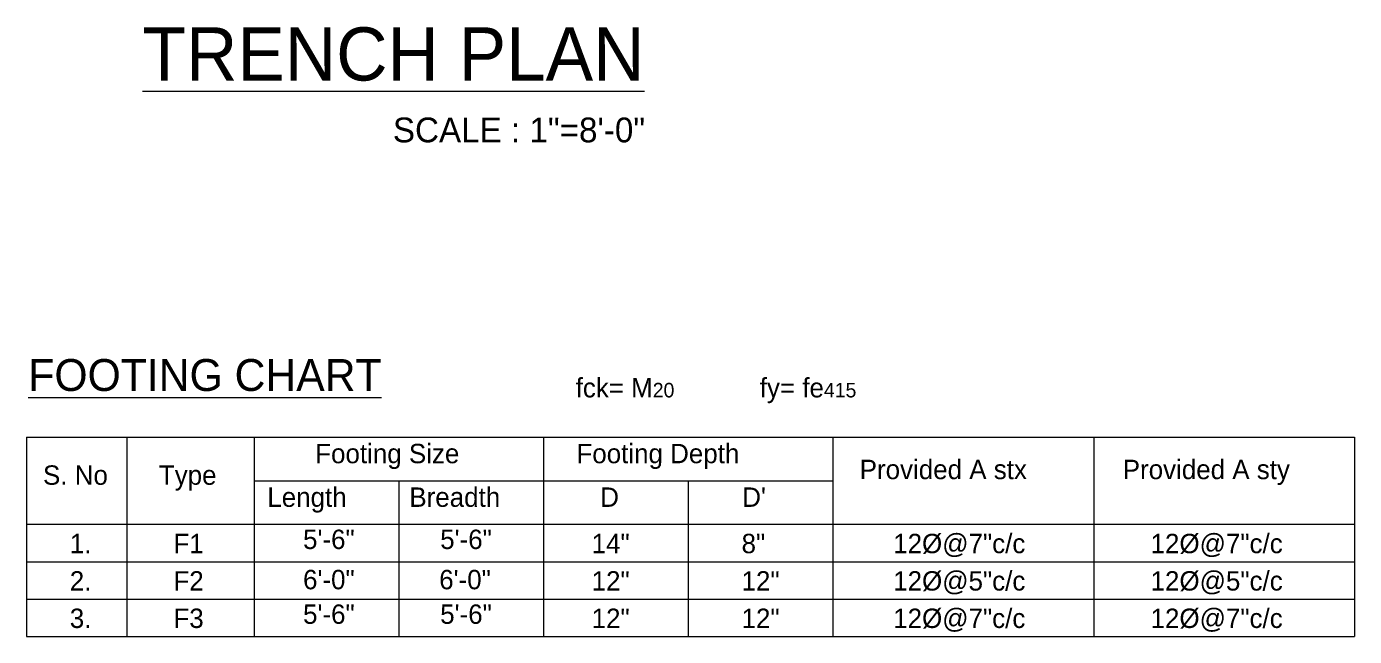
# Model space of a CAD drawing. Header units: inches. Extents: x 28835 to 36795, y -18828 to -9750.
# Drawn here: x 33960.2 to 34334.6, y -10575.5 to -10403.5 of the extents above; entities that cross this region are included whole.
import ezdxf

# ---------------------------------------------------------------- set-up
doc = ezdxf.new("R2010")
doc.units = ezdxf.units.IN
doc.header["$LTSCALE"] = 12
doc.header["$MEASUREMENT"] = 0
doc.layers.add('Struc_Surface line', color=7, linetype='Continuous', lineweight=20)
doc.layers.add('Text', color=7, linetype='Continuous', lineweight=5)
doc.styles.add('KBS', font='GOTHIC.TTF')

msp = doc.modelspace()

# ---------------------------------------------------------------- linework, layer by layer
at = {"layer": 'Struc_Surface line', "ltscale": 2}
for p, q in [((33960.15, -10519.25), (34334.62, -10519.25)), ((33960.15, -10519.25), (33960.15, -10575.5)), ((33988.4, -10519.25), (33988.4, -10575.5)), ((34024.3, -10519.25), (34024.3, -10575.5)), ((34105.93, -10519.25), (34105.93, -10575.5)), ((34187.55, -10519.25), (34187.55, -10575.5)), ((34261.08, -10519.25), (34261.08, -10575.5)), ((34334.62, -10519.25), (34334.62, -10575.5)), ((34024.3, -10531.56), (34187.55, -10531.56)), ((34065.12, -10531.56), (34065.12, -10575.5)), ((34146.74, -10531.56), (34146.74, -10575.5)), ((33960.15, -10543.86), (34334.62, -10543.86)), ((33960.15, -10554.41), (34334.62, -10554.41)), ((33960.15, -10564.95), (34334.62, -10564.95)), ((33960.15, -10575.5), (34334.62, -10575.5))]:
    msp.add_line(p, q, dxfattribs=at)

# ---------------------------------------------------------------- texts
at = {"layer": 'Text', "ltscale": 0.6, "style": 'KBS'}
for s, insert, char_height, width, attachment_point in [('{\\LTRENCH PLAN}', (34134.41, -10403.68), 15, 374.4946, 3), ('{\\LFOOTING CHART}', (33960.65, -10497.25), 9, 292.5739, 1)]:
    msp.add_mtext(s, dxfattribs=dict(at, insert=insert, char_height=char_height, width=width, attachment_point=attachment_point))
at = {"layer": 'Text', "ltscale": 0.3, "style": 'KBS'}
for s, insert, char_height, width, attachment_point in [('SCALE : 1"=8\'-0"', (34134.59, -10429.12), 7, 159.728, 3), ('fck= M{\\H0.75x;20}', (34115, -10502.6), 5.4688, 74.038, 1), ('fy= fe{\\H0.75x;415}', (34166.92, -10502.6), 5.4688, 74.038, 1), ('Footing Size', (34041.55, -10521.17), 5.4688, 74.038, 1), ('Footing Depth', (34115.22, -10521.17), 5.4688, 74.038, 1), ('Provided A stx', (34195.1, -10525.66), 5.4688, 74.038, 1), ('Provided A sty', (34269.28, -10525.66), 5.4688, 74.038, 1), ('S. No', (33964.79, -10527.25), 5.469, 74.038, 1), ('Type', (33997.47, -10527.25), 5.469, 74.038, 1), ('Length', (34028.05, -10533.47), 5.469, 74.038, 1), ('Breadth', (34068.1, -10533.47), 5.469, 74.038, 1), ('D', (34121.93, -10533.47), 5.47, 74.038, 1), ("D'", (34161.98, -10533.47), 5.469, 74.038, 1), ('1.', (33972.34, -10546.55), 5.469, 74.038, 1), ('F1', (34001.57, -10546.55), 5.469, 74.038, 1), ('5\'-6"', (34038.13, -10545.37), 5.469, 74.038, 1), ('5\'-6"', (34076.8, -10545.37), 5.469, 74.038, 1), ('14"', (34119.51, -10546.55), 5.469, 74.038, 1), ('8"', (34161.79, -10546.55), 5.469, 74.038, 1), ('12%%C@7"c/c', (34204.55, -10546.55), 5.4688, 74.038, 1), ('12%%C@7"c/c', (34277.13, -10546.55), 5.4688, 74.038, 1), ('2.', (33972.34, -10557.09), 5.469, 74.038, 1), ('F2', (34001.57, -10557.09), 5.469, 74.038, 1), ('6\'-0"', (34038.13, -10562.27), 5.469, 74.038, 7), ('6\'-0"', (34076.52, -10562.27), 5.469, 74.038, 7), ('12"', (34119.51, -10557.09), 5.469, 74.038, 1), ('12"', (34161.79, -10557.09), 5.469, 74.038, 1), ('12%%C@5"c/c', (34204.55, -10557.09), 5.4688, 74.038, 1), ('12%%C@5"c/c', (34277.13, -10557.09), 5.4688, 74.038, 1), ('5\'-6"', (34038.13, -10566.47), 5.469, 74.038, 1), ('5\'-6"', (34076.8, -10566.47), 5.469, 74.038, 1), ('12%%C@7"c/c', (34204.55, -10567.64), 5.4688, 74.038, 1), ('12%%C@7"c/c', (34277.13, -10567.64), 5.4688, 74.038, 1), ('3.', (33972.34, -10567.64), 5.469, 74.038, 1), ('F3', (34001.57, -10567.64), 5.469, 74.038, 1), ('12"', (34119.51, -10567.64), 5.469, 74.038, 1), ('12"', (34161.79, -10567.64), 5.469, 74.038, 1)]:
    msp.add_mtext(s, dxfattribs=dict(at, insert=insert, char_height=char_height, width=width, attachment_point=attachment_point))

doc.saveas('drawing.dxf')
